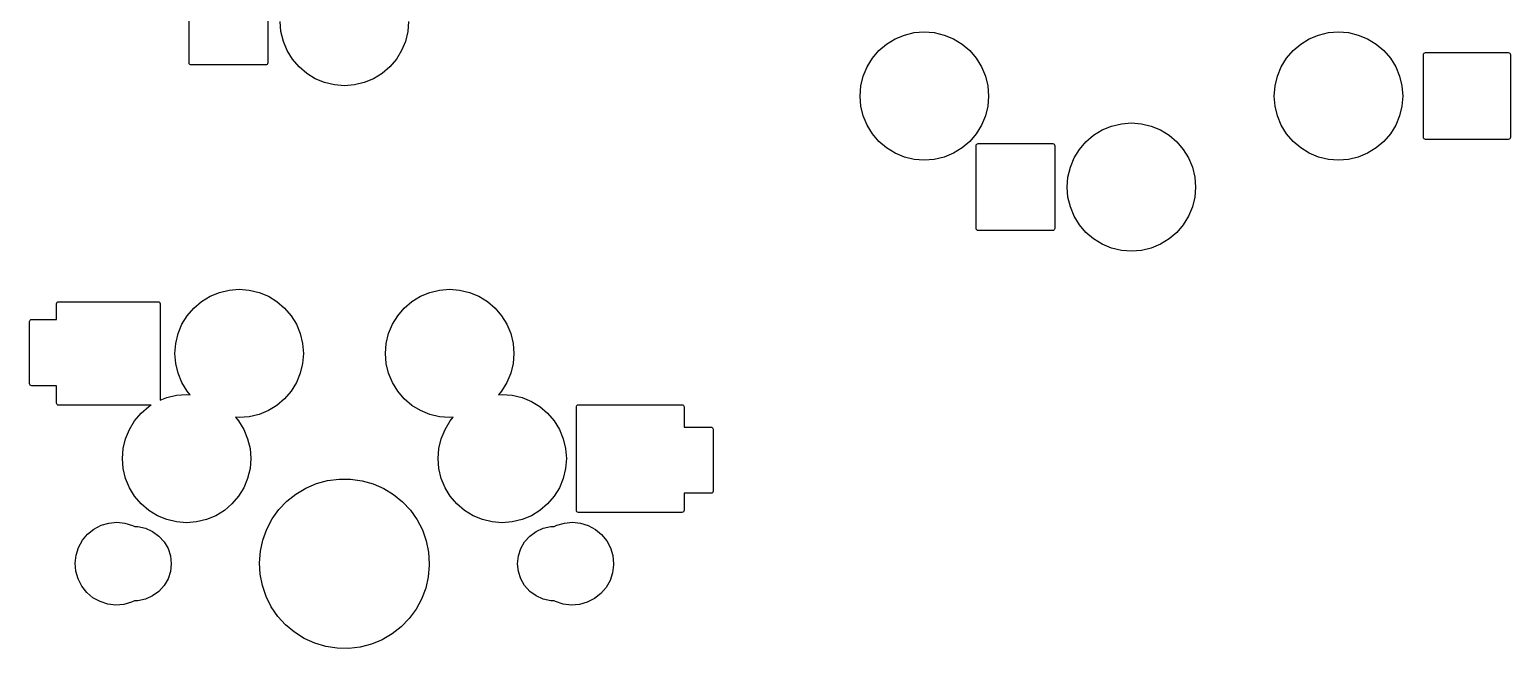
# Model space of a CAD drawing. Extents: x -8 to 140, y -39 to 78.
# Drawn here: x 87.4 to 123.15, y -2.05 to 12.91 of the extents above; entities that cross this region are included whole.
import ezdxf

# ---------------------------------------------------------------- set-up
doc = ezdxf.new("R2010")
doc.units = 0
doc.layers.add('BLACK', color=7, linetype='CONTINUOUS')

msp = doc.modelspace()

# ---------------------------------------------------------------- linework, layer by layer
at = {"layer": 'BLACK', "linetype": 'CONTINUOUS'}
for p, q in [((91.25, 12.1), (91.25, 14.1)), ((93.15, 14.1), (93.15, 12.1)), ((93.4691, 12.8575), (93.45, 13.1)), ((96.55, 13.1), (96.5309, 12.8575)), ((93.5259, 12.621), (93.4691, 12.8575)), ((93.6189, 12.3963), (93.5259, 12.621)), ((96.4741, 12.621), (96.3811, 12.3963)), ((96.5309, 12.8575), (96.4741, 12.621)), ((107.904, 12.396), (108.089, 12.554)), ((108.089, 12.554), (108.296, 12.6811)), ((108.296, 12.6811), (108.521, 12.7741)), ((108.521, 12.7741), (108.758, 12.8309)), ((108.758, 12.8309), (109, 12.85)), ((109, 12.85), (109.242, 12.8309)), ((109.242, 12.8309), (109.479, 12.7741)), ((109.479, 12.7741), (109.704, 12.6811)), ((109.704, 12.6811), (109.911, 12.554)), ((109.911, 12.554), (110.096, 12.396)), ((117.904, 12.396), (118.089, 12.554)), ((118.089, 12.554), (118.296, 12.6811)), ((118.296, 12.6811), (118.521, 12.7741)), ((118.521, 12.7741), (118.758, 12.8309)), ((118.758, 12.8309), (119, 12.85)), ((119, 12.85), (119.242, 12.8309)), ((119.242, 12.8309), (119.479, 12.7741)), ((119.479, 12.7741), (119.704, 12.6811)), ((119.704, 12.6811), (119.911, 12.554)), ((119.911, 12.554), (120.096, 12.396)), ((93.746, 12.1889), (93.6189, 12.3963)), ((93.904, 12.004), (93.746, 12.1889)), ((96.254, 12.1889), (96.096, 12.004)), ((96.3811, 12.3963), (96.254, 12.1889)), ((107.619, 12.0037), (107.746, 12.2111)), ((107.746, 12.2111), (107.904, 12.396)), ((110.096, 12.396), (110.254, 12.2111)), ((110.254, 12.2111), (110.381, 12.0037)), ((117.619, 12.0037), (117.746, 12.2111)), ((117.746, 12.2111), (117.904, 12.396)), ((120.096, 12.396), (120.254, 12.2111)), ((120.254, 12.2111), (120.381, 12.0037)), ((121.05, 12.3), (121.054, 12.3191)), ((121.05, 10.3), (121.05, 12.3)), ((121.054, 12.3191), (121.065, 12.3354)), ((121.065, 12.3354), (121.081, 12.3462)), ((121.081, 12.3462), (121.1, 12.35)), ((121.1, 12.35), (123.1, 12.35)), ((123.1, 12.35), (123.119, 12.3462)), ((123.119, 12.3462), (123.135, 12.3354)), ((123.135, 12.3354), (123.146, 12.3191)), ((123.146, 12.3191), (123.15, 12.3)), ((123.15, 12.3), (123.15, 10.3)), ((91.2538, 12.0809), (91.25, 12.1)), ((91.2646, 12.0646), (91.2538, 12.0809)), ((91.2809, 12.0538), (91.2646, 12.0646)), ((91.3, 12.05), (91.2809, 12.0538)), ((93.1, 12.05), (91.3, 12.05)), ((93.1191, 12.0538), (93.1, 12.05)), ((93.1354, 12.0646), (93.1191, 12.0538)), ((93.1462, 12.0809), (93.1354, 12.0646)), ((93.15, 12.1), (93.1462, 12.0809)), ((94.0889, 11.846), (93.904, 12.004)), ((94.2963, 11.7189), (94.0889, 11.846)), ((95.9111, 11.846), (95.7037, 11.7189)), ((96.096, 12.004), (95.9111, 11.846)), ((107.526, 11.779), (107.619, 12.0037)), ((110.381, 12.0037), (110.474, 11.779)), ((117.526, 11.779), (117.619, 12.0037)), ((120.381, 12.0037), (120.474, 11.779)), ((94.521, 11.6259), (94.2963, 11.7189)), ((94.7575, 11.5691), (94.521, 11.6259)), ((95, 11.55), (94.7575, 11.5691)), ((95.2425, 11.5691), (95, 11.55)), ((95.479, 11.6259), (95.2425, 11.5691)), ((95.7037, 11.7189), (95.479, 11.6259)), ((107.45, 11.3), (107.469, 11.5425)), ((107.469, 11.5425), (107.526, 11.779)), ((110.474, 11.779), (110.531, 11.5425)), ((110.531, 11.5425), (110.55, 11.3)), ((117.45, 11.3), (117.469, 11.5425)), ((117.469, 11.5425), (117.526, 11.779)), ((120.474, 11.779), (120.531, 11.5425)), ((120.531, 11.5425), (120.55, 11.3)), ((107.469, 11.0575), (107.45, 11.3)), ((110.55, 11.3), (110.531, 11.0575)), ((117.469, 11.0575), (117.45, 11.3)), ((120.55, 11.3), (120.531, 11.0575)), ((107.526, 10.821), (107.469, 11.0575)), ((107.619, 10.5963), (107.526, 10.821)), ((110.474, 10.821), (110.381, 10.5963)), ((110.531, 11.0575), (110.474, 10.821)), ((117.526, 10.821), (117.469, 11.0575)), ((117.619, 10.5963), (117.526, 10.821)), ((120.474, 10.821), (120.381, 10.5963)), ((120.531, 11.0575), (120.474, 10.821)), ((107.746, 10.3889), (107.619, 10.5963)), ((107.904, 10.204), (107.746, 10.3889)), ((110.254, 10.3889), (110.096, 10.204)), ((110.381, 10.5963), (110.254, 10.3889)), ((113.089, 10.354), (113.296, 10.4811)), ((113.296, 10.4811), (113.521, 10.5741)), ((113.521, 10.5741), (113.758, 10.6309)), ((113.758, 10.6309), (114, 10.65)), ((114, 10.65), (114.242, 10.6309)), ((114.242, 10.6309), (114.479, 10.5741)), ((114.479, 10.5741), (114.704, 10.4811)), ((114.704, 10.4811), (114.911, 10.354)), ((117.746, 10.3889), (117.619, 10.5963)), ((117.904, 10.204), (117.746, 10.3889)), ((120.254, 10.3889), (120.096, 10.204)), ((120.381, 10.5963), (120.254, 10.3889)), ((108.089, 10.046), (107.904, 10.204)), ((108.296, 9.91894), (108.089, 10.046)), ((109.911, 10.046), (109.704, 9.91894)), ((110.096, 10.204), (109.911, 10.046)), ((110.25, 10.1), (110.254, 10.1191)), ((110.25, 8.1), (110.25, 10.1)), ((110.254, 10.1191), (110.265, 10.1354)), ((110.265, 10.1354), (110.281, 10.1462)), ((110.281, 10.1462), (110.3, 10.15)), ((110.3, 10.15), (112.1, 10.15)), ((112.1, 10.15), (112.119, 10.1462)), ((112.119, 10.1462), (112.135, 10.1354)), ((112.135, 10.1354), (112.146, 10.1191)), ((112.146, 10.1191), (112.15, 10.1)), ((112.15, 10.1), (112.15, 8.1)), ((112.619, 9.80368), (112.746, 10.0111)), ((112.746, 10.0111), (112.904, 10.196)), ((112.904, 10.196), (113.089, 10.354)), ((114.911, 10.354), (115.096, 10.196)), ((115.096, 10.196), (115.254, 10.0111)), ((115.254, 10.0111), (115.381, 9.80368)), ((118.089, 10.046), (117.904, 10.204)), ((118.296, 9.91894), (118.089, 10.046)), ((119.911, 10.046), (119.704, 9.91894)), ((120.096, 10.204), (119.911, 10.046)), ((121.054, 10.2809), (121.05, 10.3)), ((121.065, 10.2646), (121.054, 10.2809)), ((121.081, 10.2538), (121.065, 10.2646)), ((121.1, 10.25), (121.081, 10.2538)), ((123.1, 10.25), (121.1, 10.25)), ((123.119, 10.2538), (123.1, 10.25)), ((123.135, 10.2646), (123.119, 10.2538)), ((123.146, 10.2809), (123.135, 10.2646)), ((123.15, 10.3), (123.146, 10.2809)), ((108.521, 9.82586), (108.296, 9.91894)), ((108.758, 9.76908), (108.521, 9.82586)), ((109, 9.75), (108.758, 9.76908)), ((109.242, 9.76908), (109, 9.75)), ((109.479, 9.82586), (109.242, 9.76908)), ((109.704, 9.91894), (109.479, 9.82586)), ((112.526, 9.57898), (112.619, 9.80368)), ((115.381, 9.80368), (115.474, 9.57898)), ((118.521, 9.82586), (118.296, 9.91894)), ((118.758, 9.76908), (118.521, 9.82586)), ((119, 9.75), (118.758, 9.76908)), ((119.242, 9.76908), (119, 9.75)), ((119.479, 9.82586), (119.242, 9.76908)), ((119.704, 9.91894), (119.479, 9.82586)), ((112.45, 9.1), (112.469, 9.34247)), ((112.469, 9.34247), (112.526, 9.57898)), ((115.474, 9.57898), (115.531, 9.34247)), ((115.531, 9.34247), (115.55, 9.1)), ((112.469, 8.85753), (112.45, 9.1)), ((115.55, 9.1), (115.531, 8.85753)), ((112.526, 8.62102), (112.469, 8.85753)), ((112.619, 8.39631), (112.526, 8.62102)), ((115.474, 8.62102), (115.381, 8.39631)), ((115.531, 8.85753), (115.474, 8.62102)), ((112.746, 8.18893), (112.619, 8.39631)), ((115.381, 8.39631), (115.254, 8.18893)), ((110.254, 8.08087), (110.25, 8.1)), ((110.265, 8.06465), (110.254, 8.08087)), ((110.281, 8.05381), (110.265, 8.06465)), ((110.3, 8.05), (110.281, 8.05381)), ((112.1, 8.05), (110.3, 8.05)), ((112.119, 8.05381), (112.1, 8.05)), ((112.135, 8.06465), (112.119, 8.05381)), ((112.146, 8.08087), (112.135, 8.06465)), ((112.15, 8.1), (112.146, 8.08087)), ((112.904, 8.00398), (112.746, 8.18893)), ((113.089, 7.84602), (112.904, 8.00398)), ((115.096, 8.00398), (114.911, 7.84602)), ((115.254, 8.18893), (115.096, 8.00398)), ((113.296, 7.71894), (113.089, 7.84602)), ((113.521, 7.62586), (113.296, 7.71894)), ((113.758, 7.56908), (113.521, 7.62586)), ((114, 7.55), (113.758, 7.56908)), ((114.242, 7.56908), (114, 7.55)), ((114.479, 7.62586), (114.242, 7.56908)), ((114.704, 7.71894), (114.479, 7.62586)), ((114.911, 7.84602), (114.704, 7.71894)), ((91.5489, 6.33398), (91.7563, 6.46106)), ((91.7563, 6.46106), (91.981, 6.55414)), ((91.981, 6.55414), (92.2175, 6.61092)), ((92.2175, 6.61092), (92.46, 6.63)), ((92.46, 6.63), (92.7025, 6.61092)), ((92.7025, 6.61092), (92.939, 6.55414)), ((92.939, 6.55414), (93.1637, 6.46106)), ((93.1637, 6.46106), (93.3711, 6.33398)), ((96.6289, 6.33398), (96.8363, 6.46106)), ((96.8363, 6.46106), (97.061, 6.55414)), ((97.061, 6.55414), (97.2975, 6.61092)), ((97.2975, 6.61092), (97.54, 6.63)), ((97.54, 6.63), (97.7825, 6.61092)), ((97.7825, 6.61092), (98.019, 6.55414)), ((98.019, 6.55414), (98.2437, 6.46106)), ((98.2437, 6.46106), (98.4511, 6.33398)), ((88.05, 6.28), (88.0538, 6.29913)), ((88.05, 5.9), (88.05, 6.28)), ((88.0538, 6.29913), (88.0646, 6.31535)), ((88.0646, 6.31535), (88.0809, 6.32619)), ((88.0809, 6.32619), (88.1, 6.33)), ((88.1, 6.33), (90.5, 6.33)), ((90.5, 6.33), (90.5191, 6.32619)), ((90.5191, 6.32619), (90.5354, 6.31535)), ((90.5354, 6.31535), (90.5462, 6.29913)), ((90.5462, 6.29913), (90.55, 6.28)), ((90.55, 6.28), (90.55, 3.94744)), ((91.206, 5.99107), (91.364, 6.17602)), ((91.364, 6.17602), (91.5489, 6.33398)), ((93.3711, 6.33398), (93.556, 6.17602)), ((93.556, 6.17602), (93.714, 5.99107)), ((96.286, 5.99107), (96.444, 6.17602)), ((96.444, 6.17602), (96.6289, 6.33398)), ((98.4511, 6.33398), (98.636, 6.17602)), ((98.636, 6.17602), (98.794, 5.99107)), ((87.4, 5.85), (87.4038, 5.86913)), ((87.4, 4.35), (87.4, 5.85)), ((87.4038, 5.86913), (87.4146, 5.88535)), ((87.4146, 5.88535), (87.4309, 5.89619)), ((87.4309, 5.89619), (87.45, 5.9)), ((87.45, 5.9), (88.05, 5.9)), ((90.9859, 5.55898), (91.0789, 5.78368)), ((91.0789, 5.78368), (91.206, 5.99107)), ((93.714, 5.99107), (93.8411, 5.78368)), ((93.8411, 5.78368), (93.9341, 5.55898)), ((96.0659, 5.55898), (96.1589, 5.78368)), ((96.1589, 5.78368), (96.286, 5.99107)), ((98.794, 5.99107), (98.9211, 5.78368)), ((98.9211, 5.78368), (99.0141, 5.55898)), ((90.9291, 5.32247), (90.9859, 5.55898)), ((93.9341, 5.55898), (93.9909, 5.32247)), ((96.0091, 5.32247), (96.0659, 5.55898)), ((99.0141, 5.55898), (99.0709, 5.32247)), ((90.91, 5.08), (90.9291, 5.32247)), ((90.9291, 4.83753), (90.91, 5.08)), ((93.9909, 5.32247), (94.01, 5.08)), ((94.01, 5.08), (93.9909, 4.83753)), ((95.99, 5.08), (96.0091, 5.32247)), ((96.0091, 4.83753), (95.99, 5.08)), ((99.0709, 5.32247), (99.09, 5.08)), ((99.09, 5.08), (99.0709, 4.83753)), ((90.9859, 4.60102), (90.9291, 4.83753)), ((93.9909, 4.83753), (93.9341, 4.60102)), ((96.0659, 4.60102), (96.0091, 4.83753)), ((99.0709, 4.83753), (99.0141, 4.60102)), ((87.4038, 4.33087), (87.4, 4.35)), ((87.4146, 4.31464), (87.4038, 4.33087)), ((87.4309, 4.30381), (87.4146, 4.31464)), ((87.45, 4.3), (87.4309, 4.30381)), ((88.05, 4.3), (87.45, 4.3)), ((88.05, 3.88), (88.05, 4.3)), ((91.0789, 4.37631), (90.9859, 4.60102)), ((91.206, 4.16893), (91.0789, 4.37631)), ((93.8411, 4.37631), (93.714, 4.16893)), ((93.9341, 4.60102), (93.8411, 4.37631)), ((96.1589, 4.37631), (96.0659, 4.60102)), ((96.286, 4.16893), (96.1589, 4.37631)), ((98.9211, 4.37631), (98.794, 4.16893)), ((99.0141, 4.60102), (98.9211, 4.37631)), ((90.55, 3.94744), (90.711, 4.01414)), ((90.711, 4.01414), (90.9475, 4.07092)), ((90.9475, 4.07092), (91.19, 4.09)), ((91.19, 4.09), (91.2794, 4.08296)), ((91.2794, 4.08296), (91.206, 4.16893)), ((93.556, 3.98398), (93.3711, 3.82602)), ((93.714, 4.16893), (93.556, 3.98398)), ((96.444, 3.98398), (96.286, 4.16893)), ((96.6289, 3.82602), (96.444, 3.98398)), ((98.794, 4.16893), (98.7205, 4.08296)), ((98.7205, 4.08296), (98.81, 4.09)), ((98.81, 4.09), (99.0525, 4.07092)), ((99.0525, 4.07092), (99.289, 4.01414)), ((99.289, 4.01414), (99.5137, 3.92106)), ((88.0538, 3.86087), (88.05, 3.88)), ((88.0646, 3.84464), (88.0538, 3.86087)), ((88.0809, 3.83381), (88.0646, 3.84464)), ((88.1, 3.83), (88.0809, 3.83381)), ((90.3377, 3.83), (88.1, 3.83)), ((89.936, 3.45107), (90.094, 3.63602)), ((90.094, 3.63602), (90.2789, 3.79398)), ((90.2789, 3.79398), (90.3377, 3.83)), ((92.939, 3.60586), (92.7025, 3.54908)), ((93.1637, 3.69894), (92.939, 3.60586)), ((93.3711, 3.82602), (93.1637, 3.69894)), ((96.8363, 3.69894), (96.6289, 3.82602)), ((97.061, 3.60586), (96.8363, 3.69894)), ((97.2975, 3.54908), (97.061, 3.60586)), ((99.5137, 3.92106), (99.7211, 3.79398)), ((99.7211, 3.79398), (99.906, 3.63602)), ((99.906, 3.63602), (100.064, 3.45107)), ((100.6, 3.79), (100.604, 3.80913)), ((100.6, 1.29), (100.6, 3.79)), ((100.604, 3.80913), (100.615, 3.82536)), ((100.615, 3.82536), (100.631, 3.8362)), ((100.631, 3.8362), (100.65, 3.84)), ((100.65, 3.84), (103.15, 3.84)), ((103.15, 3.84), (103.169, 3.8362)), ((103.169, 3.8362), (103.185, 3.82536)), ((103.185, 3.82536), (103.196, 3.80913)), ((103.196, 3.80913), (103.2, 3.79)), ((103.2, 3.79), (103.2, 3.3)), ((89.7159, 3.01898), (89.8089, 3.24369)), ((89.8089, 3.24369), (89.936, 3.45107)), ((92.46, 3.53), (92.3705, 3.53704)), ((92.3705, 3.53704), (92.444, 3.45107)), ((92.444, 3.45107), (92.5711, 3.24369)), ((92.7025, 3.54908), (92.46, 3.53)), ((92.5711, 3.24369), (92.6641, 3.01898)), ((97.54, 3.53), (97.2975, 3.54908)), ((97.3359, 3.01898), (97.4289, 3.24368)), ((97.4289, 3.24368), (97.556, 3.45107)), ((97.6295, 3.53704), (97.54, 3.53)), ((97.556, 3.45107), (97.6295, 3.53704)), ((100.064, 3.45107), (100.191, 3.24368)), ((100.191, 3.24368), (100.284, 3.01898)), ((103.2, 3.3), (103.85, 3.3)), ((103.85, 3.3), (103.869, 3.29619)), ((103.869, 3.29619), (103.885, 3.28536)), ((103.885, 3.28536), (103.896, 3.26913)), ((103.896, 3.26913), (103.9, 3.25)), ((103.9, 3.25), (103.9, 1.75)), ((89.6591, 2.78247), (89.7159, 3.01898)), ((92.6641, 3.01898), (92.7209, 2.78247)), ((97.2791, 2.78247), (97.3359, 3.01898)), ((100.284, 3.01898), (100.341, 2.78247)), ((89.64, 2.54), (89.6591, 2.78247)), ((89.6591, 2.29753), (89.64, 2.54)), ((92.7209, 2.78247), (92.74, 2.54)), ((92.74, 2.54), (92.7209, 2.29753)), ((97.26, 2.54), (97.2791, 2.78247)), ((97.2791, 2.29753), (97.26, 2.54)), ((100.341, 2.78247), (100.36, 2.54)), ((100.36, 2.54), (100.341, 2.29753)), ((89.7159, 2.06102), (89.6591, 2.29753)), ((92.7209, 2.29753), (92.6641, 2.06102)), ((97.3359, 2.06102), (97.2791, 2.29753)), ((100.341, 2.29753), (100.284, 2.06102)), ((89.8089, 1.83632), (89.7159, 2.06102)), ((89.936, 1.62893), (89.8089, 1.83632)), ((92.5711, 1.83632), (92.444, 1.62893)), ((92.6641, 2.06102), (92.5711, 1.83632)), ((93.83, 1.68336), (94.0693, 1.82656)), ((94.0693, 1.82656), (94.3258, 1.93597)), ((94.3258, 1.93597), (94.5948, 2.00956)), ((94.5948, 2.00956), (94.8713, 2.04595)), ((94.8713, 2.04595), (95.1501, 2.04449)), ((95.1501, 2.04449), (95.4262, 2.0052)), ((95.4262, 2.0052), (95.6944, 1.92881)), ((95.6944, 1.92881), (95.9498, 1.81672)), ((95.9498, 1.81672), (96.1875, 1.67101)), ((97.4289, 1.83631), (97.3359, 2.06102)), ((97.556, 1.62893), (97.4289, 1.83631)), ((100.191, 1.83631), (100.064, 1.62893)), ((100.284, 2.06102), (100.191, 1.83631)), ((90.094, 1.44398), (89.936, 1.62893)), ((90.2789, 1.28602), (90.094, 1.44398)), ((92.286, 1.44398), (92.1011, 1.28602)), ((92.444, 1.62893), (92.286, 1.44398)), ((93.4204, 1.30672), (93.6124, 1.509)), ((93.6124, 1.509), (93.83, 1.68336)), ((96.1875, 1.67101), (96.4033, 1.49439)), ((96.4033, 1.49439), (96.5931, 1.29011)), ((97.714, 1.44398), (97.556, 1.62893)), ((97.8989, 1.28602), (97.714, 1.44398)), ((99.906, 1.44398), (99.7211, 1.28602)), ((100.064, 1.62893), (99.906, 1.44398)), ((103.85, 1.7), (103.2, 1.7)), ((103.2, 1.7), (103.2, 1.29)), ((103.869, 1.70381), (103.85, 1.7)), ((103.885, 1.71464), (103.869, 1.70381)), ((103.896, 1.73087), (103.885, 1.71464)), ((103.9, 1.75), (103.896, 1.73087)), ((90.4863, 1.15894), (90.2789, 1.28602)), ((90.711, 1.06586), (90.4863, 1.15894)), ((91.8937, 1.15894), (91.669, 1.06586)), ((92.1011, 1.28602), (91.8937, 1.15894)), ((93.1272, 0.83381), (93.2577, 1.08026)), ((93.2577, 1.08026), (93.4204, 1.30672)), ((96.5931, 1.29011), (96.7535, 1.06195)), ((98.1063, 1.15894), (97.8989, 1.28602)), ((98.331, 1.06586), (98.1063, 1.15894)), ((99.5137, 1.15894), (99.289, 1.06586)), ((99.7211, 1.28602), (99.5137, 1.15894)), ((100.604, 1.27087), (100.6, 1.29)), ((100.615, 1.25465), (100.604, 1.27087)), ((100.631, 1.24381), (100.615, 1.25465)), ((100.65, 1.24), (100.631, 1.24381)), ((103.15, 1.24), (100.65, 1.24)), ((103.169, 1.24381), (103.15, 1.24)), ((103.185, 1.25465), (103.169, 1.24381)), ((103.196, 1.27087), (103.185, 1.25465)), ((103.2, 1.29), (103.196, 1.27087)), ((88.8003, 0.71447), (88.9524, 0.83676)), ((88.9524, 0.83676), (89.1254, 0.92718)), ((89.1254, 0.92718), (89.3126, 0.98229)), ((89.3126, 0.98229), (89.507, 0.99998)), ((89.507, 0.99998), (89.7011, 0.97957)), ((89.7011, 0.97957), (89.8875, 0.92186)), ((89.8875, 0.92186), (89.9371, 0.89507)), ((89.9371, 0.89507), (90.0141, 0.89507)), ((90.0141, 0.89507), (90.1981, 0.85595)), ((90.1981, 0.85595), (90.37, 0.77942)), ((90.37, 0.77942), (90.5222, 0.66883)), ((90.9475, 1.00908), (90.711, 1.06586)), ((91.19, 0.99), (90.9475, 1.00908)), ((91.4325, 1.00908), (91.19, 0.99)), ((91.669, 1.06586), (91.4325, 1.00908)), ((93.0314, 0.57193), (93.1272, 0.83381)), ((96.7535, 1.06195), (96.8814, 0.81415)), ((96.8814, 0.81415), (96.9745, 0.55129)), ((98.5675, 1.00908), (98.331, 1.06586)), ((98.81, 0.99), (98.5675, 1.00908)), ((99.0525, 1.00908), (98.81, 0.99)), ((99.289, 1.06586), (99.0525, 1.00908)), ((99.4778, 0.66883), (99.63, 0.77942)), ((99.63, 0.77942), (99.8019, 0.85595)), ((99.8019, 0.85595), (99.9859, 0.89507)), ((99.9859, 0.89507), (100.064, 0.89507)), ((100.064, 0.89507), (100.125, 0.92718)), ((100.125, 0.92718), (100.313, 0.98229)), ((100.313, 0.98229), (100.507, 0.99998)), ((100.507, 0.99998), (100.701, 0.97957)), ((100.701, 0.97957), (100.888, 0.92186)), ((100.888, 0.92186), (101.059, 0.82904)), ((101.059, 0.82904), (101.21, 0.70463)), ((88.5219, 0.20791), (88.5809, 0.39394)), ((88.5809, 0.39394), (88.6749, 0.56497)), ((88.6749, 0.56497), (88.8003, 0.71447)), ((90.5222, 0.66883), (90.6481, 0.52901)), ((90.6481, 0.52901), (90.7422, 0.36606)), ((90.7422, 0.36606), (90.8003, 0.18712)), ((92.972, 0.29947), (93.0314, 0.57193)), ((96.9745, 0.55129), (97.031, 0.27822)), ((99.1997, 0.18712), (99.2578, 0.36606)), ((99.2578, 0.36606), (99.3519, 0.52901)), ((99.3519, 0.52901), (99.4778, 0.66883)), ((101.21, 0.70463), (101.333, 0.55339)), ((101.333, 0.55339), (101.425, 0.38107)), ((101.425, 0.38107), (101.481, 0.19423)), ((88.5001, 0.01396), (88.5219, 0.20791)), ((88.5164, -0.18052), (88.5001, 0.01396)), ((90.8003, 0.18712), (90.82, 0)), ((90.82, 0), (90.8003, -0.18712)), ((92.9501, 0.02147), (92.972, 0.29947)), ((92.9662, -0.25693), (92.9501, 0.02147)), ((97.031, 0.27822), (97.05, 0)), ((97.05, 0), (97.0495, -0.04293)), ((99.18, 0), (99.1997, 0.18712)), ((99.1997, -0.18712), (99.18, 0)), ((101.481, 0.19423), (101.5, 0)), ((101.5, 0), (101.5, -0.02792)), ((88.5702, -0.36812), (88.5164, -0.18052)), ((90.8003, -0.18712), (90.7422, -0.36606)), ((93.0199, -0.53058), (92.9662, -0.25693)), ((97.0248, -0.32069), (96.9625, -0.59252)), ((97.0495, -0.04293), (97.0248, -0.32069)), ((99.2578, -0.36606), (99.1997, -0.18712)), ((101.475, -0.22155), (101.414, -0.40674)), ((101.5, -0.02792), (101.475, -0.22155)), ((88.6594, -0.54171), (88.5702, -0.36812)), ((88.7807, -0.69466), (88.6594, -0.54171)), ((88.9293, -0.82115), (88.7807, -0.69466)), ((90.5222, -0.66883), (90.37, -0.77942)), ((90.6481, -0.52901), (90.5222, -0.66883)), ((90.7422, -0.36606), (90.6481, -0.52901)), ((93.1102, -0.79441), (93.0199, -0.53058)), ((96.9625, -0.59252), (96.8639, -0.85338)), ((99.3519, -0.52901), (99.2578, -0.36606)), ((99.4778, -0.66883), (99.3519, -0.52901)), ((99.63, -0.77942), (99.4778, -0.66883)), ((101.317, -0.57643), (101.19, -0.72417)), ((101.414, -0.40674), (101.317, -0.57643)), ((89.0997, -0.91636), (88.9293, -0.82115)), ((89.2853, -0.97667), (89.0997, -0.91636)), ((89.4791, -0.99978), (89.2853, -0.97667)), ((89.6736, -0.98481), (89.4791, -0.99978)), ((89.8616, -0.93232), (89.6736, -0.98481)), ((89.9354, -0.89507), (89.8616, -0.93232)), ((90.0141, -0.89507), (89.9354, -0.89507)), ((90.1981, -0.85595), (90.0141, -0.89507)), ((90.37, -0.77942), (90.1981, -0.85595)), ((93.2355, -1.04353), (93.1102, -0.79441)), ((93.3934, -1.27335), (93.2355, -1.04353)), ((96.8639, -0.85338), (96.7309, -1.09844)), ((99.8019, -0.85595), (99.63, -0.77942)), ((99.9859, -0.89507), (99.8019, -0.85595)), ((100.062, -0.89507), (99.9859, -0.89507)), ((100.1, -0.91636), (100.062, -0.89507)), ((100.285, -0.97667), (100.1, -0.91636)), ((100.479, -0.99978), (100.285, -0.97667)), ((100.674, -0.98481), (100.479, -0.99978)), ((100.862, -0.93232), (100.674, -0.98481)), ((101.036, -0.84433), (100.862, -0.93232)), ((101.19, -0.72417), (101.036, -0.84433)), ((93.5811, -1.47961), (93.3934, -1.27335)), ((96.5658, -1.32319), (96.3717, -1.52345)), ((96.7309, -1.09844), (96.5658, -1.32319)), ((93.795, -1.65848), (93.5811, -1.47961)), ((94.0313, -1.80667), (93.795, -1.65848)), ((96.1523, -1.69551), (95.9115, -1.83621)), ((96.3717, -1.52345), (96.1523, -1.69551)), ((94.2854, -1.92143), (94.0313, -1.80667)), ((94.5528, -2.00063), (94.2854, -1.92143)), ((94.8285, -2.04281), (94.5528, -2.00063)), ((95.1073, -2.04719), (94.8285, -2.04281)), ((95.3841, -2.01369), (95.1073, -2.04719)), ((95.6539, -1.94293), (95.3841, -2.01369)), ((95.9115, -1.83621), (95.6539, -1.94293))]:
    msp.add_line(p, q, dxfattribs=at)

doc.saveas('drawing.dxf')
